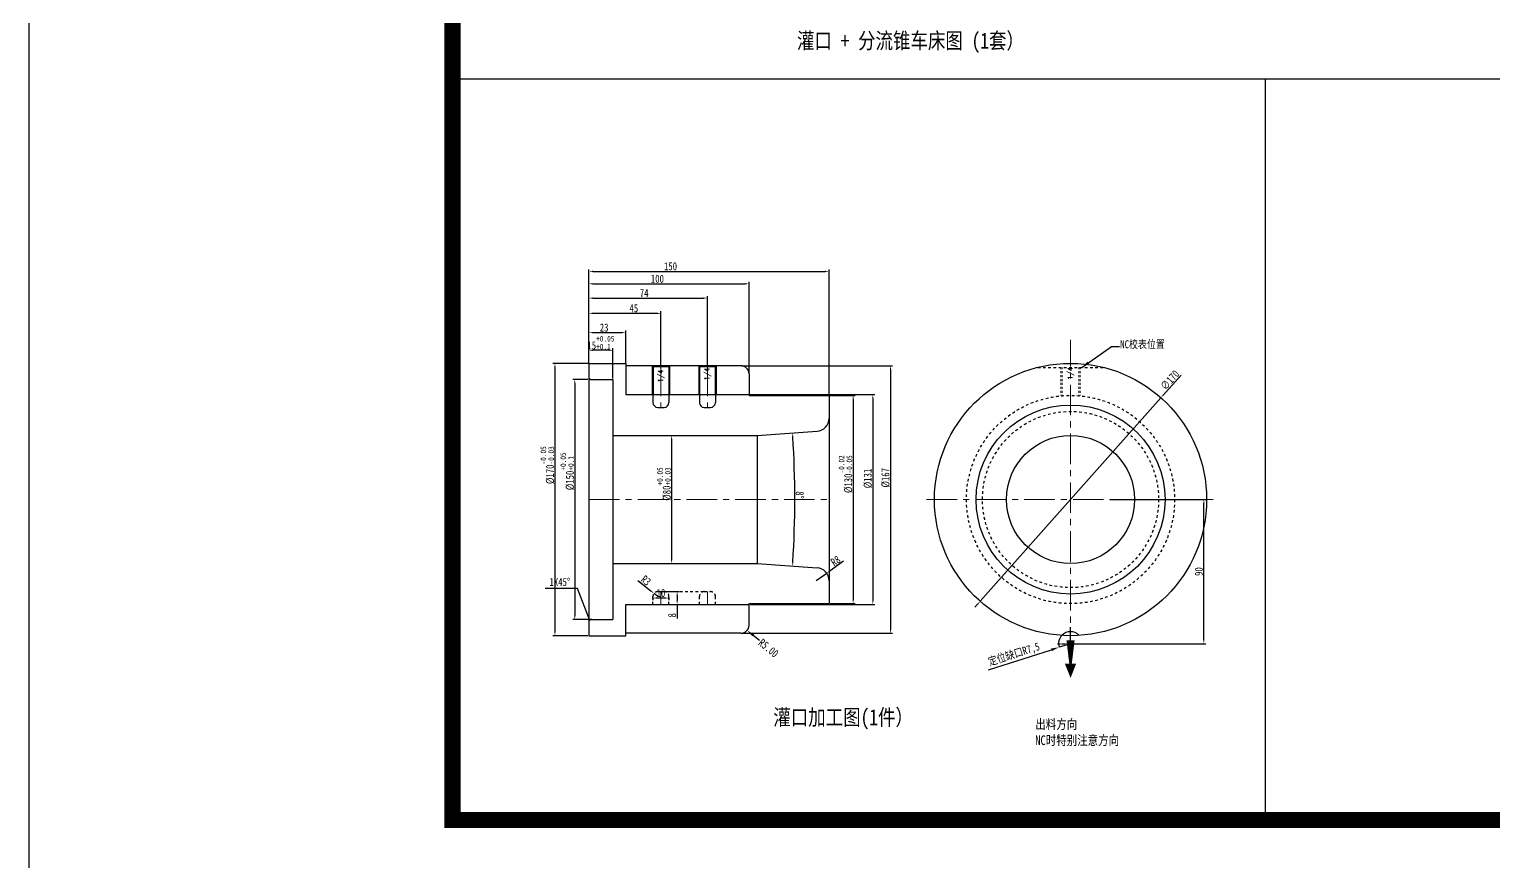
# Model space of a CAD drawing. Header units: millimetres. Extents: x 1540 to 3369, y -3458 to 1222.
# Drawn here: x 1540 to 2454, y 119 to 638 of the extents above; entities that cross this region are included whole.
import ezdxf
from ezdxf.enums import TextEntityAlignment as Align

# ---------------------------------------------------------------- set-up
doc = ezdxf.new("R2010")
doc.units = ezdxf.units.MM
doc.header["$LTSCALE"] = 16.335
doc.header["$PDMODE"] = 3
doc.header["$PDSIZE"] = 0.3125
doc.linetypes.add('CENTER', pattern=[0.6, 0.375, -0.075, 0.075, -0.075])
doc.linetypes.add('HIDDEN', pattern=[0.2, 0.1, -0.1])
doc.layers.get('0').update_dxf_attribs({"linetype": 'CONTINUOUS'})
doc.layers.get('Defpoints').update_dxf_attribs({"linetype": 'CONTINUOUS'})
doc.layers.add('DEFAULT_2', color=8, linetype='HIDDEN')
for name, color, linetype, lineweight in [('dim', 82, 'CONTINUOUS', 9), ('moldbase', 7, 'CONTINUOUS', 20), ('screw', 33, 'CONTINUOUS', 13)]:
    doc.layers.add(name, color=color, linetype=linetype, lineweight=lineweight)
doc.styles.get("Standard").update_dxf_attribs({"font": 'txt', "width": 0.8})
doc.styles.add('TXT', font='txt.shx', dxfattribs={"bigfont": 'gbcbig.shx'})
doc.dimstyles.new('ISO-25', dxfattribs={"dimtxt": 2.5, "dimasz": 2.5, "dimexe": 1.25, "dimexo": 0.625, "dimtad": 1, "dimtxsty": 'Standard', "dimcen": 2.5, "dimadec": 0, "dimazin": 0, "dimtfac": 1, "dimtmove": 0, "dimatfit": 3, "dimfxl": 0, "dimarcsym": 0})
doc.dimstyles.get("Standard").update_dxf_attribs({"dimtxt": 0.15625, "dimasz": 0.1875, "dimexe": 0.125, "dimexo": 0.0625, "dimtad": 0, "dimtih": 1, "dimtoh": 1, "dimdsep": 46, "dimtxsty": 'Standard', "dimcen": 0.09, "dimadec": 0, "dimazin": 0, "dimtp": 0.01, "dimtm": 0.01, "dimtfac": 1, "dimtofl": 0, "dimtmove": 0, "dimatfit": 3, "dimfxl": 0, "dimtolj": 1, "dimarcsym": 0})

# ---------------------------------------------------------------- blocks, each defined once
blk = doc.blocks.new('*D141')
at = {"color": 0, "lineweight": -2}
for p, q in [((2214.68, 344.97), (2274.42, 344.97)), ((2273.17, 257.47), (2273.17, 342.47)), ((2193.25, 254.97), (2274.42, 254.97))]:
    blk.add_line(p, q, dxfattribs=at)
at = {"color": 0}
for points in [[(2272.75, 342.47), (2273.58, 342.47), (2273.17, 344.97)], [(2272.75, 257.47), (2273.58, 257.47), (2273.17, 254.97)]]:
    blk.add_solid(points, dxfattribs=at)
at = {"layer": 'Defpoints', "color": 0}
for p in [(2214.06, 344.97), (2273.17, 344.97), (2192.62, 254.97)]:
    blk.add_point(p, dxfattribs=at)
at = {"color": 0, "lineweight": 0, "insert": (2270.04, 299.97), "char_height": 5, "attachment_point": 5, "rotation": 90}
blk.add_mtext('90', dxfattribs=at)
blk = doc.blocks.new('*D126')
at = {"color": 0, "lineweight": -2, "ltscale": 0.5}
for p, q in [((2138.61, 238.68), (2177.99, 251.18)), ((2189.9, 254.97), (2182.75, 252.7))]:
    blk.add_line(p, q, dxfattribs=at)
blk.add_arc((2189.9, 254.97), 7.5, 135.29222, 197.60936, dxfattribs=at)
at = {"color": 0, "ltscale": 0.5}
blk.add_solid([(2177.74, 251.98), (2178.24, 250.39), (2182.75, 252.7)], dxfattribs=at)
at = {"layer": 'Defpoints', "color": 0, "ltscale": 0.5}
for p in [(2182.75, 252.7), (2189.9, 254.97)]:
    blk.add_point(p, dxfattribs=at)
at = {"color": 0, "ltscale": 0.5, "insert": (2154.73, 247.92), "char_height": 5, "attachment_point": 5, "rotation": 17.60936}
blk.add_mtext('{\\fSimSun|b0|i0|c134|p2;定位缺口}R7,5', dxfattribs=at)
blk = doc.blocks.new('*D225')
at = {"color": 0, "lineweight": -2}
for p, q in [((2258.91, 422.66), (2248.01, 410.39)), ((2133.46, 281.41), (2246.35, 408.52)), ((2131.8, 279.54), (2130.14, 277.68))]:
    blk.add_line(p, q, dxfattribs=at)
at = {"color": 0}
for points in [[(2247.7, 410.66), (2248.32, 410.11), (2246.35, 408.52)], [(2131.48, 279.82), (2132.11, 279.27), (2133.46, 281.41)]]:
    blk.add_solid(points, dxfattribs=at)
at = {"layer": 'Defpoints', "color": 0}
for p in [(2246.35, 408.52), (2133.46, 281.41)]:
    blk.add_point(p, dxfattribs=at)
at = {"color": 0, "lineweight": 0, "insert": (2251.95, 419.53), "char_height": 5, "attachment_point": 5, "rotation": 48.38899}
blk.add_mtext('∅170', dxfattribs=at)
blk = doc.blocks.new('*D266')
at = {"color": 0, "lineweight": -2}
for p, q in [((2039.69, 409.97), (2055.35, 409.97)), ((2054.1, 407.47), (2054.1, 282.47)), ((2039.69, 279.97), (2055.35, 279.97))]:
    blk.add_line(p, q, dxfattribs=at)
at = {"color": 0}
for points in [[(2053.69, 407.47), (2054.52, 407.47), (2054.1, 409.97)], [(2053.69, 282.47), (2054.52, 282.47), (2054.1, 279.97)]]:
    blk.add_solid(points, dxfattribs=at)
at = {"layer": 'Defpoints', "color": 0}
for p in [(2039.07, 409.97), (2039.07, 279.97), (2054.1, 279.97)]:
    blk.add_point(p, dxfattribs=at)
at = {"color": 0, "lineweight": 0, "insert": (2049.4, 360.78), "char_height": 5, "attachment_point": 5, "rotation": 90}
blk.add_mtext('%%C130{\\H0.7x;\\S-0.02^ -0.05;}', dxfattribs=at)
blk = doc.blocks.new('*D267')
at = {"color": 0, "lineweight": -2}
for p, q in [((1920.79, 384.97), (1942, 384.97)), ((1940.75, 382.47), (1940.75, 307.47)), ((1920.79, 304.97), (1942, 304.97))]:
    blk.add_line(p, q, dxfattribs=at)
at = {"color": 0}
for points in [[(1940.33, 382.47), (1941.16, 382.47), (1940.75, 384.97)], [(1940.33, 307.47), (1941.16, 307.47), (1940.75, 304.97)]]:
    blk.add_solid(points, dxfattribs=at)
at = {"layer": 'Defpoints', "color": 0}
for p in [(1920.17, 384.97), (1920.17, 304.97), (1940.75, 304.97)]:
    blk.add_point(p, dxfattribs=at)
at = {"color": 0, "lineweight": 0, "insert": (1936.04, 354.64), "char_height": 5, "attachment_point": 5, "rotation": 90}
blk.add_mtext('%%C80{\\H0.7x;\\S+0.05^ +0.03;}', dxfattribs=at)
blk = doc.blocks.new('*D273')
at = {"color": 0, "lineweight": -2}
blk.add_arc((1422.04, 344.97), 595.65, 356.24048, 3.75952, dxfattribs=at)
at = {"color": 0}
for points in [[(2015.99, 383.99), (2016.82, 384.05), (2016.24, 386.52)], [(2016.82, 305.88), (2015.99, 305.94), (2016.24, 303.42)]]:
    blk.add_solid(points, dxfattribs=at)
at = {"layer": 'Defpoints', "color": 0}
for p in [(1994.07, 384.97), (2031.63, 387.59), (2017.53, 331.11), (1994.07, 304.97), (2031.63, 302.34)]:
    blk.add_point(p, dxfattribs=at)
at = {"color": 0, "lineweight": 0, "insert": (2020.81, 347.76), "char_height": 5, "attachment_point": 5, "rotation": 270.2675}
blk.add_mtext('8°', dxfattribs=at)
blk = doc.blocks.new('*D268')
at = {"color": 0, "lineweight": -2}
for p, q in [((1889.07, 429.59), (1889.07, 450.41)), ((1891.57, 449.16), (1909.57, 449.16)), ((1912.07, 429.59), (1912.07, 450.41))]:
    blk.add_line(p, q, dxfattribs=at)
at = {"color": 0}
for points in [[(1891.57, 449.57), (1891.57, 448.74), (1889.07, 449.16)], [(1909.57, 449.57), (1909.57, 448.74), (1912.07, 449.16)]]:
    blk.add_solid(points, dxfattribs=at)
at = {"layer": 'Defpoints', "color": 0}
for p in [(1912.07, 449.16), (1889.07, 428.97), (1912.07, 428.97)]:
    blk.add_point(p, dxfattribs=at)
at = {"color": 0, "lineweight": 0, "insert": (1898.57, 452.28), "char_height": 5, "attachment_point": 5}
blk.add_mtext('23', dxfattribs=at)
blk = doc.blocks.new('*D274')
at = {"color": 0, "lineweight": -2}
for p, q in [((1889.07, 429.59), (1889.07, 462.45)), ((1891.57, 461.2), (1931.57, 461.2)), ((1934.07, 429.09), (1934.07, 462.45))]:
    blk.add_line(p, q, dxfattribs=at)
at = {"color": 0}
for points in [[(1891.57, 461.62), (1891.57, 460.78), (1889.07, 461.2)], [(1931.57, 461.62), (1931.57, 460.78), (1934.07, 461.2)]]:
    blk.add_solid(points, dxfattribs=at)
at = {"layer": 'Defpoints', "color": 0}
for p in [(1934.07, 461.2), (1889.07, 428.97), (1934.07, 428.47)]:
    blk.add_point(p, dxfattribs=at)
at = {"color": 0, "lineweight": 0, "insert": (1917.13, 464.33), "char_height": 5, "attachment_point": 5}
blk.add_mtext('45', dxfattribs=at)
blk = doc.blocks.new('*D275')
at = {"color": 0, "lineweight": -2}
for p, q in [((1889.07, 429.59), (1889.07, 471.97)), ((1891.57, 470.72), (1960.57, 470.72)), ((1963.07, 429.09), (1963.07, 471.97))]:
    blk.add_line(p, q, dxfattribs=at)
at = {"color": 0}
for points in [[(1891.57, 471.14), (1891.57, 470.3), (1889.07, 470.72)], [(1960.57, 471.14), (1960.57, 470.3), (1963.07, 470.72)]]:
    blk.add_solid(points, dxfattribs=at)
at = {"layer": 'Defpoints', "color": 0}
for p in [(1963.07, 470.72), (1889.07, 428.97), (1963.07, 428.47)]:
    blk.add_point(p, dxfattribs=at)
at = {"color": 0, "lineweight": 0, "insert": (1923.58, 473.85), "char_height": 5, "attachment_point": 5}
blk.add_mtext('74', dxfattribs=at)
blk = doc.blocks.new('*D276')
at = {"color": 0, "lineweight": -2}
for p, q in [((1889.07, 429.59), (1889.07, 480.87)), ((1891.57, 479.62), (1986.57, 479.62)), ((1989.07, 424.09), (1989.07, 480.87))]:
    blk.add_line(p, q, dxfattribs=at)
at = {"color": 0}
for points in [[(1891.57, 480.04), (1891.57, 479.2), (1889.07, 479.62)], [(1986.57, 480.04), (1986.57, 479.2), (1989.07, 479.62)]]:
    blk.add_solid(points, dxfattribs=at)
at = {"layer": 'Defpoints', "color": 0}
for p in [(1989.07, 479.62), (1889.07, 428.97), (1989.07, 423.47)]:
    blk.add_point(p, dxfattribs=at)
at = {"color": 0, "lineweight": 0, "insert": (1931.85, 482.75), "char_height": 5, "attachment_point": 5}
blk.add_mtext('100', dxfattribs=at)
blk = doc.blocks.new('*D277')
at = {"color": 0, "lineweight": -2}
for p, q in [((1889.07, 429.59), (1889.07, 488.65)), ((1891.57, 487.4), (2036.57, 487.4)), ((2039.07, 409.94), (2039.07, 488.65))]:
    blk.add_line(p, q, dxfattribs=at)
at = {"color": 0}
for points in [[(1891.57, 487.82), (1891.57, 486.99), (1889.07, 487.4)], [(2036.57, 487.82), (2036.57, 486.99), (2039.07, 487.4)]]:
    blk.add_solid(points, dxfattribs=at)
at = {"layer": 'Defpoints', "color": 0}
for p in [(2039.07, 487.4), (1889.07, 428.97), (2039.07, 409.32)]:
    blk.add_point(p, dxfattribs=at)
at = {"color": 0, "lineweight": 0, "insert": (1940.04, 490.53), "char_height": 5, "attachment_point": 5}
blk.add_mtext('150', dxfattribs=at)
blk = doc.blocks.new('*D269')
at = {"color": 0, "lineweight": -2}
for p, q in [((1888.44, 429.97), (1866.61, 429.97)), ((1867.86, 427.47), (1867.86, 262.47)), ((1888.44, 259.97), (1866.61, 259.97))]:
    blk.add_line(p, q, dxfattribs=at)
at = {"color": 0}
for points in [[(1867.44, 427.47), (1868.28, 427.47), (1867.86, 429.97)], [(1867.44, 262.47), (1868.28, 262.47), (1867.86, 259.97)]]:
    blk.add_solid(points, dxfattribs=at)
at = {"layer": 'Defpoints', "color": 0}
for p in [(1889.07, 429.97), (1867.86, 259.97), (1889.07, 259.97)]:
    blk.add_point(p, dxfattribs=at)
at = {"color": 0, "lineweight": 0, "insert": (1863.15, 366.41), "char_height": 5, "attachment_point": 5, "rotation": 90}
blk.add_mtext('%%C170{\\H0.7x;\\S-0.05^ -0.03;}', dxfattribs=at)
blk = doc.blocks.new('*D270')
at = {"color": 0, "lineweight": -2}
for p, q in [((1929.07, 283.84), (1929.07, 282.22)), ((1939.07, 283.84), (1939.07, 282.22)), ((1936.57, 283.47), (1931.57, 283.47))]:
    blk.add_line(p, q, dxfattribs=at)
at = {"color": 0}
for points in [[(1931.57, 283.88), (1931.57, 283.05), (1929.07, 283.47)], [(1936.57, 283.88), (1936.57, 283.05), (1939.07, 283.47)]]:
    blk.add_solid(points, dxfattribs=at)
at = {"layer": 'Defpoints', "color": 0}
for p in [(1929.07, 284.47), (1939.07, 284.47), (1929.07, 283.47)]:
    blk.add_point(p, dxfattribs=at)
at = {"color": 0, "lineweight": 0, "insert": (1934.07, 286.59), "char_height": 5, "attachment_point": 5}
blk.add_mtext('10', dxfattribs=at)
blk = doc.blocks.new('*D278')
at = {"color": 0, "lineweight": -2}
for p, q in [((1933.47, 287.47), (1945.41, 287.47)), ((1944.16, 284.97), (1944.16, 281.97)), ((1933.47, 279.47), (1945.41, 279.47)), ((1944.16, 279.47), (1944.16, 270.71))]:
    blk.add_line(p, q, dxfattribs=at)
at = {"color": 0}
for points in [[(1943.74, 284.97), (1944.57, 284.97), (1944.16, 287.47)], [(1943.74, 281.97), (1944.57, 281.97), (1944.16, 279.47)]]:
    blk.add_solid(points, dxfattribs=at)
at = {"layer": 'Defpoints', "color": 0}
for p in [(1932.84, 287.47), (1932.84, 279.47), (1944.16, 279.47)]:
    blk.add_point(p, dxfattribs=at)
at = {"color": 0, "lineweight": 0, "insert": (1941.03, 272.67), "char_height": 5, "attachment_point": 5, "rotation": 90}
blk.add_mtext('8', dxfattribs=at)
blk = doc.blocks.new('*D279')
at = {"color": 0, "lineweight": -2}
for p, q in [((1919.67, 294.44), (1927.78, 287.91)), ((1932.07, 284.47), (1929.73, 286.35))]:
    blk.add_line(p, q, dxfattribs=at)
at = {"color": 0}
blk.add_solid([(1928.05, 288.24), (1927.52, 287.59), (1929.73, 286.35)], dxfattribs=at)
at = {"layer": 'Defpoints', "color": 0}
for p in [(1929.73, 286.35), (1932.07, 284.47)]:
    blk.add_point(p, dxfattribs=at)
at = {"color": 0, "lineweight": 0, "insert": (1924.71, 294.4), "char_height": 5, "attachment_point": 5, "rotation": 321.17969}
blk.add_mtext('R3', dxfattribs=at)
blk = doc.blocks.new('*D280')
at = {"color": 0, "lineweight": -2}
for p, q in [((1984.69, 428.47), (2078.73, 428.47)), ((2077.48, 425.97), (2077.48, 263.97)), ((1984.69, 261.47), (2078.73, 261.47))]:
    blk.add_line(p, q, dxfattribs=at)
at = {"color": 0}
for points in [[(2077.07, 425.97), (2077.9, 425.97), (2077.48, 428.47)], [(2077.07, 263.97), (2077.9, 263.97), (2077.48, 261.47)]]:
    blk.add_solid(points, dxfattribs=at)
at = {"layer": 'Defpoints', "color": 0}
for p in [(1984.07, 428.47), (1984.07, 261.47), (2077.48, 261.47)]:
    blk.add_point(p, dxfattribs=at)
at = {"color": 0, "lineweight": 0, "insert": (2074.36, 358.54), "char_height": 5, "attachment_point": 5, "rotation": 90}
blk.add_mtext('%%c167', dxfattribs=at)
blk = doc.blocks.new('*D271')
at = {"color": 0, "lineweight": -2}
for p, q in [((1888.44, 419.97), (1879, 419.97)), ((1880.25, 417.47), (1880.25, 272.47)), ((1890.81, 269.97), (1879, 269.97))]:
    blk.add_line(p, q, dxfattribs=at)
at = {"color": 0}
for points in [[(1879.83, 417.47), (1880.66, 417.47), (1880.25, 419.97)], [(1879.83, 272.47), (1880.66, 272.47), (1880.25, 269.97)]]:
    blk.add_solid(points, dxfattribs=at)
at = {"layer": 'Defpoints', "color": 0}
for p in [(1889.07, 419.97), (1880.25, 269.97), (1891.43, 269.97)]:
    blk.add_point(p, dxfattribs=at)
at = {"color": 0, "lineweight": 0, "insert": (1875.54, 362.59), "char_height": 5, "attachment_point": 5, "rotation": 90}
blk.add_mtext('%%C150{\\H0.7x;\\S+0.05^ +0.1;}', dxfattribs=at)
blk = doc.blocks.new('*D281')
at = {"color": 0, "lineweight": -2}
for p, q in [((1989.69, 410.47), (2067.67, 410.47)), ((2066.42, 407.97), (2066.42, 281.97)), ((1989.69, 279.47), (2067.67, 279.47))]:
    blk.add_line(p, q, dxfattribs=at)
at = {"color": 0}
for points in [[(2066, 407.97), (2066.83, 407.97), (2066.42, 410.47)], [(2066, 281.97), (2066.83, 281.97), (2066.42, 279.47)]]:
    blk.add_solid(points, dxfattribs=at)
at = {"layer": 'Defpoints', "color": 0}
for p in [(1989.07, 410.47), (1989.07, 279.47), (2066.42, 279.47)]:
    blk.add_point(p, dxfattribs=at)
at = {"color": 0, "lineweight": 0, "insert": (2063.29, 358.09), "char_height": 5, "attachment_point": 5, "rotation": 90}
blk.add_mtext('%%c131', dxfattribs=at)
blk = doc.blocks.new('*D282')
at = {"color": 4, "lineweight": -2}
blk.add_line((1995.62, 256.89), (1991.77, 260.09), dxfattribs=at)
at = {"color": 4}
blk.add_solid([(1992.3, 260.73), (1991.24, 259.44), (1987.92, 263.28)], dxfattribs=at)
at = {"layer": 'Defpoints', "color": 0}
for p in [(1984.07, 266.47), (1987.92, 263.28)]:
    blk.add_point(p, dxfattribs=at)
at = {"color": 6, "insert": (2001.27, 252.22), "char_height": 5, "attachment_point": 5, "rotation": 320.35525}
blk.add_mtext('\\A1;R5.00', dxfattribs=at)
blk = doc.blocks.new('*D283')
at = {"color": 0, "lineweight": -2}
for p, q in [((1889.07, 433.58), (1889.07, 439.38)), ((1904.07, 420.59), (1904.07, 439.38)), ((1901.57, 438.13), (1891.57, 438.13))]:
    blk.add_line(p, q, dxfattribs=at)
at = {"color": 0}
for points in [[(1891.57, 438.54), (1891.57, 437.71), (1889.07, 438.13)], [(1901.57, 438.54), (1901.57, 437.71), (1904.07, 438.13)]]:
    blk.add_solid(points, dxfattribs=at)
at = {"layer": 'Defpoints', "color": 0}
for p in [(1889.07, 438.13), (1889.07, 432.95), (1904.07, 419.97)]:
    blk.add_point(p, dxfattribs=at)
at = {"color": 0, "lineweight": 0, "insert": (1896.57, 442.84), "char_height": 5, "attachment_point": 5}
blk.add_mtext('15{\\H0.7x;\\S+0.05^ +0.1;}', dxfattribs=at)
blk = doc.blocks.new('*D272')
at = {"color": 0, "lineweight": -2}
for p, q in [((2048.18, 306.4), (2039.66, 300.4)), ((2031.07, 294.36), (2037.61, 298.96))]:
    blk.add_line(p, q, dxfattribs=at)
at = {"color": 0}
blk.add_solid([(2039.42, 300.74), (2039.9, 300.06), (2037.61, 298.96)], dxfattribs=at)
at = {"layer": 'Defpoints', "color": 0}
for p in [(2031.07, 294.36), (2037.61, 298.96)]:
    blk.add_point(p, dxfattribs=at)
at = {"color": 0, "lineweight": 0, "insert": (2043.14, 306.67), "char_height": 5, "attachment_point": 5, "rotation": 35.13521}
blk.add_mtext('R8', dxfattribs=at)

msp = doc.modelspace()

# ---------------------------------------------------------------- linework, layer by layer
for p, q in [((1803.872, 607.504), (2772.53, 607.504)), ((2311.473, 607.504), (2311.473, 144.925)), ((1889.07, 429.965), (1912.07, 429.965)), ((1889.07, 429.965), (1889.07, 268.965)), ((1912.07, 429.965), (1912.07, 410.465)), ((1890.07, 419.965), (1889.07, 420.965)), ((1984.07, 428.465), (1912.07, 428.465)), ((1928.67, 428.465), (1928.67, 410.465)), ((1928.67, 428.465), (1929.17, 427.965)), ((1929.17, 427.965), (1929.17, 410.465)), ((1929.17, 427.965), (1938.97, 427.965)), ((1939.47, 428.465), (1938.97, 427.965)), ((1938.97, 427.965), (1938.97, 410.465)), ((1939.47, 428.465), (1939.47, 410.465)), ((1957.67, 428.465), (1957.67, 410.465)), ((1957.67, 428.465), (1958.17, 427.965)), ((1958.17, 427.965), (1958.17, 410.465)), ((1958.17, 427.965), (1967.97, 427.965)), ((1968.47, 428.465), (1967.97, 427.965)), ((1967.97, 427.965), (1967.97, 410.465)), ((1968.47, 428.465), (1968.47, 410.465)), ((1989.07, 423.465), (1989.07, 409.965)), ((1890.07, 419.965), (1904.07, 419.965)), ((1904.07, 419.965), (1904.07, 269.965)), ((1912.07, 410.465), (1989.07, 410.465)), ((1929.07, 410.465), (1929.07, 405.465)), ((1932.07, 402.465), (1936.07, 402.465)), ((1939.07, 410.465), (1939.07, 405.465)), ((1958.07, 410.465), (1958.07, 405.465)), ((1961.07, 402.465), (1965.07, 402.465)), ((1968.07, 410.465), (1968.07, 405.465)), ((1989.07, 409.965), (2039.07, 409.965)), ((2039.07, 409.965), (2039.07, 395.572)), ((2039.07, 395.572), (2039.07, 294.359)), ((1904.07, 384.965), (1994.07, 384.965)), ((1994.07, 384.965), (2031.628, 387.592)), ((1994.07, 384.965), (1994.07, 304.965)), ((1904.07, 304.965), (1994.07, 304.965)), ((1994.07, 304.965), (2031.628, 302.339)), ((2039.07, 294.359), (2039.07, 279.965)), ((1912.07, 279.465), (1989.07, 279.465)), ((1912.07, 259.965), (1912.07, 279.465)), ((1989.07, 279.965), (2039.07, 279.965)), ((1989.07, 266.215), (1989.07, 279.965)), ((1890.07, 269.965), (1889.07, 268.965)), ((1889.07, 268.965), (1889.07, 259.965)), ((1890.07, 269.965), (1904.07, 269.965)), ((1889.07, 259.965), (1912.07, 259.965)), ((1984.07, 261.465), (1912.07, 261.465))]:
    msp.add_line(p, q)
at = {"color": 1, "linetype": 'CENTER', "ltscale": 0.466483}
for p, q in [((2189.902, 248.715), (2189.902, 265.215)), ((2189.902, 248.215), (2189.902, 264.715))]:
    msp.add_line(p, q, dxfattribs=at)
at = {"color": 1, "linetype": 'CENTER', "ltscale": 0.3}
for p, q in [((2189.902, 246.715), (2189.902, 263.215)), ((2181.652, 254.965), (2198.152, 254.965))]:
    msp.add_line(p, q, dxfattribs=at)
msp.add_lwpolyline([(1539.532, 1222.181), (3368.892, 1222.181), (3368.892, -3457.625), (1539.532, -3457.625)], close=True)
at = {"const_width": 10}
msp.add_lwpolyline([(2772.53, 144.925), (1803.872, 144.925), (1803.872, 961.385), (2772.53, 961.385)], close=True, dxfattribs=at)
msp.add_lwpolyline([(2189.902, 233.561, 0, 7.027, 0), (2189.902, 242.427, 1.562, 5.075, -0.0000107), (2189.902, 256.965, 5.075, 5.075, -0.0207624)], format="xyseb")
for radius in [85, 59, 40]:
    msp.add_circle((2189.902, 344.965), radius)
for centre, radius, start, end in [((1984.07, 423.465), 5, 0, 90), ((1932.07, 405.465), 3, 180, 270), ((1936.07, 405.465), 3, 270, 0), ((1961.07, 405.465), 3, 180, 270), ((1965.07, 405.465), 3, 270, 0), ((2031.07, 395.572), 8, 274, 0), ((2031.07, 294.359), 8, 0, 86), ((1984.07, 266.465), 5, 270, 0)]:
    msp.add_arc(centre, radius, start, end)
at = {"ltscale": 0.5}
msp.add_arc((2189.902, 254.965), 7.5, 43.615473, 136.384523, dxfattribs=at)
at = {"layer": 'DEFAULT_2', "color": 8, "linetype": 'HIDDEN'}
for p, q in [((2169.439, 427.465), (2210.366, 427.465)), ((1929.07, 279.465), (1929.07, 284.465)), ((1932.07, 287.465), (1936.07, 287.465)), ((1936.07, 287.465), (1961.07, 287.465)), ((1939.07, 279.465), (1939.07, 284.465)), ((1958.07, 279.465), (1958.07, 284.465)), ((1961.07, 287.465), (1965.07, 287.465)), ((1968.07, 279.465), (1968.07, 284.465))]:
    msp.add_line(p, q, dxfattribs=at)
for radius in [65, 55]:
    msp.add_circle((2189.902, 344.965), radius, dxfattribs=at)
for centre, start, end in [((1932.07, 284.465), 90, 180), ((1936.07, 284.465), 0, 90), ((1961.07, 284.465), 90, 180), ((1965.07, 284.465), 0, 90)]:
    msp.add_arc(centre, 3, start, end, dxfattribs=at)
at = {"layer": 'moldbase', "color": 1, "linetype": 'CENTER', "ltscale": 3.109887}
for p, q in [((2189.902, 245.198), (2189.902, 444.732)), ((1934.07, 428.465), (1934.07, 402.465)), ((1963.07, 428.465), (1963.07, 402.465)), ((1889.07, 344.965), (2039.07, 344.965)), ((2099.999, 344.965), (2279.805, 344.965)), ((1934.07, 279.465), (1934.07, 287.465)), ((1963.07, 279.465), (1963.07, 287.465))]:
    msp.add_line(p, q, dxfattribs=at)
at = {"layer": 'screw', "color": 92, "linetype": 'HIDDEN', "ltscale": 0.746373}
for p, q in [((2183.902, 427.465), (2183.902, 409.965)), ((2195.902, 427.465), (2195.902, 409.965))]:
    msp.add_line(p, q, dxfattribs=at)
at = {"layer": 'screw', "linetype": 'HIDDEN', "ltscale": 0.746373}
for p, q in [((2184.652, 427.465), (2184.652, 409.965)), ((2195.152, 427.465), (2195.152, 409.965))]:
    msp.add_line(p, q, dxfattribs=at)

# ---------------------------------------------------------------- texts
at = {"attachment_point": 1}
for s, insert, char_height, width in [('{\\fSimSun|b0|i0|c134|p2; 灌口 + 分流锥车床图 (1套）}', (2013.582, 636.384), 10, 184.05419), ('{\\fSimSun|b0|i0|c134|p2; 灌口加工图(1件）}', (1998.773, 214.04), 10, 159.47262), ('{\\fSimSun|b0|i0|c134|p2;出料方向\\P\\C6;NC时特别注意方向}', (2167.874, 207.689), 6, 97.10809)]:
    msp.add_mtext(s, dxfattribs=dict(at, insert=insert, char_height=char_height, width=width))
at = {"color": 6, "lineweight": 0, "insert": (1864.44, 295.99), "char_height": 5, "width": 18.00079, "attachment_point": 1}
msp.add_mtext('{\\fSimSun|b0|i0|c134|p2;1X45%%D}', dxfattribs=at)
at = {"layer": 'dim', "insert": (2220.964, 441.604), "char_height": 5, "attachment_point": 4}
msp.add_mtext('\\A1;NC{\\fSimSun|b0|i0|c134|p2;校表位置}', dxfattribs=at)
at = {"layer": 'screw', "color": 222, "linetype": 'HIDDEN', "ltscale": 0.746373, "style": 'TXT'}
for p in [(1934.07, 422.024), (1963.07, 423.215), (2189.902, 423.715)]:
    msp.add_text('1/4', height=3, rotation=90, dxfattribs=at).set_placement(p, align=Align.MIDDLE)

# ---------------------------------------------------------------- dimensions: what is measured, and where the dimension line sits
at = {"color": 6, "lineweight": 0}
for base, p1, p2, picture, middle in [((2039.07, 487.404), (1889.07, 428.965), (2039.07, 409.319), '*D277', (1940.039, 487.404)), ((1989.07, 479.622), (1889.07, 428.965), (1989.07, 423.465), '*D276', (1931.852, 479.622)), ((1963.07, 470.721), (1889.07, 428.965), (1963.07, 428.465), '*D275', (1923.577, 470.721)), ((1934.07, 461.201), (1889.07, 428.965), (1934.07, 428.465), '*D274', (1917.125, 461.201)), ((1912.07, 449.157), (1889.07, 428.965), (1912.07, 428.965), '*D268', (1898.571, 449.157)), ((1929.07, 283.465), (1939.07, 284.465), (1929.07, 284.465), '*D270', (1934.07, 283.465))]:
    dim = msp.add_linear_dim(base=base, p1=p1, p2=p2, dimstyle='ISO-25', override={"dimtxt": 5}, dxfattribs=at)
    dim.commit()
    dim.dimension.update_dxf_attribs({"geometry": picture, "text_midpoint": middle, "dimtype": 160})
dim = msp.add_linear_dim(base=(1889.07, 438.128), p1=(1904.07, 419.965), p2=(1889.07, 432.953), text='<>{\\H0.7x;\\S+0.05^ +0.1;}', dimstyle='ISO-25', override={"dimtxt": 5}, dxfattribs=at)
dim.commit()
dim.dimension.update_dxf_attribs({"geometry": '*D283', "text_midpoint": (1896.57, 438.128), "dimtype": 160})
for base, p1, p2, text, picture, middle in [((1867.859, 259.965), (1889.07, 429.965), (1889.07, 259.965), '%%C<>{\\H0.7x;\\S-0.05^ -0.03;}', '*D269', (1867.859, 366.413)), ((2077.484, 261.465), (1984.07, 428.465), (1984.07, 261.465), '%%c<>', '*D280', (2077.484, 358.544)), ((1880.247, 269.965), (1889.07, 419.965), (1891.435, 269.965), '%%C<>{\\H0.7x;\\S+0.05^ +0.1;}', '*D271', (1880.247, 362.589)), ((2066.418, 279.465), (1989.07, 410.465), (1989.07, 279.465), '%%c<>', '*D281', (2066.418, 358.094)), ((2054.104, 279.965), (2039.07, 409.965), (2039.07, 279.965), '%%C<>{\\H0.7x;\\S-0.02^ -0.05;}', '*D266', (2054.104, 360.775)), ((1940.746, 304.965), (1920.169, 384.965), (1920.169, 304.965), '%%C<>{\\H0.7x;\\S+0.05^ +0.03;}', '*D267', (1940.746, 354.644))]:
    dim = msp.add_linear_dim(base=base, p1=p1, p2=p2, angle=90, text=text, dimstyle='ISO-25', override={"dimtxt": 5}, dxfattribs=at)
    dim.commit()
    dim.dimension.update_dxf_attribs({"geometry": picture, "text_midpoint": middle, "dimtype": 160})
dim = msp.add_diameter_dim_2p(p1=(2133.456, 281.413), p2=(2246.348, 408.517), dimstyle='ISO-25', override={"dimtxt": 5}, dxfattribs=at)
dim.commit()
dim.dimension.update_dxf_attribs({"geometry": '*D225', "text_midpoint": (2251.953, 419.533)})
dim = msp.add_angular_dim_2l(base=(2017.529, 331.105), line1=((1994.07, 304.965), (2031.628, 302.339)), line2=((1994.07, 384.965), (2031.628, 387.592)), dimstyle='ISO-25', override={"dimtxt": 5}, dxfattribs=at)
dim.commit()
dim.dimension.update_dxf_attribs({"geometry": '*D273', "text_midpoint": (2017.684, 347.746), "dimtype": 162})
dim = msp.add_linear_dim(base=(2273.168, 344.965), p1=(2192.624, 254.965), p2=(2214.058, 344.965), angle=90, dimstyle='ISO-25', override={"dimtxt": 5}, dxfattribs=at)
dim.commit()
dim.dimension.update_dxf_attribs({"geometry": '*D141', "text_midpoint": (2270.043, 299.965)})
for center, mpoint, picture, middle in [((2031.07, 294.359), (2037.612, 298.963), '*D272', (2043.14, 306.674)), ((1932.07, 284.465), (1929.733, 286.346), '*D279', (1924.712, 294.397))]:
    dim = msp.add_radius_dim(center=center, mpoint=mpoint, dimstyle='ISO-25', override={"dimtxt": 5}, dxfattribs=at)
    dim.commit()
    dim.dimension.update_dxf_attribs({"geometry": picture, "text_midpoint": middle})
dim = msp.add_linear_dim(base=(1944.158, 279.465), p1=(1932.845, 287.465), p2=(1932.845, 279.465), angle=90, dimstyle='ISO-25', override={"dimtxt": 5}, dxfattribs=at)
dim.commit()
dim.dimension.update_dxf_attribs({"geometry": '*D278', "text_midpoint": (1944.158, 272.665), "dimtype": 160})
dim = msp.add_radius_dim(center=(1984.07, 266.465), mpoint=(1987.92, 263.275), dimstyle='Standard', override={"dimtxt": 5, "dimasz": 5, "dimexe": 0, "dimexo": 0, "dimgap": 0, "dimtih": 0, "dimtoh": 0, "dimzin": 0, "dimcen": 0, "dimclrd": 4, "dimclre": 4, "dimclrt": 6, "dimadec": 2, "dimtp": 0, "dimtm": 0, "dimtzin": 0})
dim.commit()
dim.dimension.update_dxf_attribs({"geometry": '*D282', "text_midpoint": (2001.267, 252.216)})
at = {"ltscale": 0.5}
dim = msp.add_radius_dim(center=(2189.902, 254.965), mpoint=(2182.754, 252.696), text='{\\fSimSun|b0|i0|c134|p2;定位缺口}<>', dimstyle='ISO-25', override={"dimtxt": 5, "dimasz": 5, "dimexe": 0, "dimfxl": 1.25}, dxfattribs=at)
dim.commit()
dim.dimension.update_dxf_attribs({"geometry": '*D126', "text_midpoint": (2154.726, 247.924)})

# ---------------------------------------------------------------- leaders
at = {"color": 6, "lineweight": 0}
msp.add_leader([(1889.57, 269.465), (1881.974, 289.493), (1861.853, 289.493)], dimstyle='ISO-25', override={"dimtxt": 5}, dxfattribs=at)
at = {"layer": 'dim', "annotation_type": 0, "has_hookline": 1, "hookline_direction": 0, "text_width": 30.467}
msp.add_leader([(2196.9, 427.465), (2215.464, 440.487), (2220.464, 440.487)], dimstyle='Standard', override={"dimtxt": 2.5, "dimasz": 5, "dimexe": 0, "dimexo": 0, "dimgap": 0.49975, "dimtad": 0, "dimzin": 0, "dimcen": 0, "dimadec": 2, "dimtol": 0, "dimtzin": 0}, dxfattribs=at)

doc.saveas('drawing.dxf')
